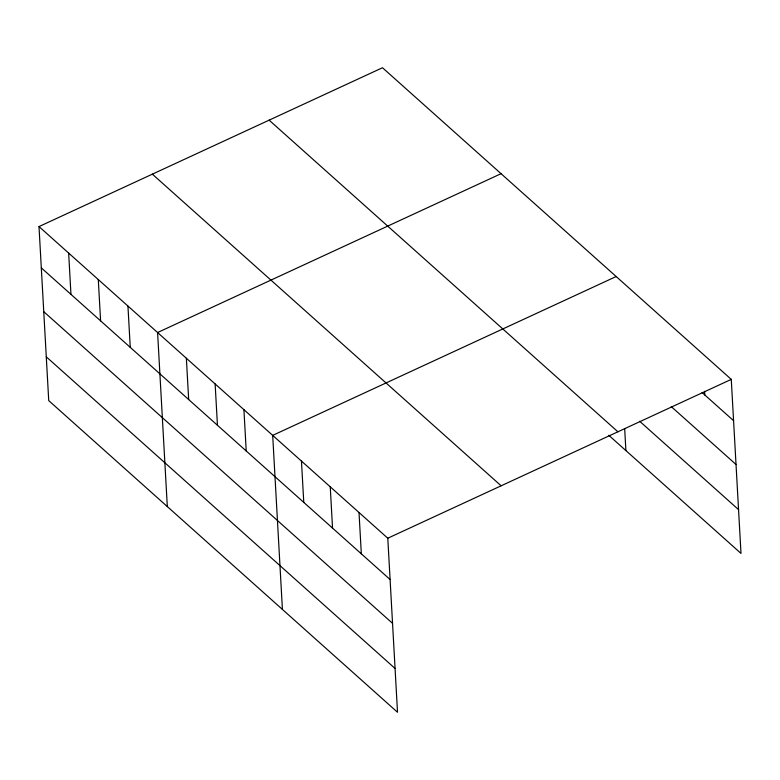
<?xml version="1.0" encoding="UTF-8"?>
<svg xmlns="http://www.w3.org/2000/svg" width="780" height="780" viewBox="0 0 780 780"><rect width="100%" height="100%" fill="white"/><g stroke="black" fill="none" stroke-linecap="round" stroke-linejoin="round"><path stroke-width="1.17" d="M39 226.58L387.787 538.219L397.517 712.267L48.73 400.627L39 226.58L382.483 67.733L731.269 379.373L741 553.42L608.819 435.318M501.072 173.686L157.589 332.534L167.32 506.581M616.171 276.529L272.688 435.377L282.418 609.424M387.787 538.219L731.269 379.373M702.107 392.564L733.58 420.683M671.288 406.643L736.027 464.49M639.639 421.239L738.553 509.623M269.129 120.149L617.916 431.798M152.344 174.155L501.14 485.803M41.311 267.881L390.098 579.53M43.758 311.688L392.545 623.337M46.283 356.821L395.07 668.47M704.603 391.326L704.808 394.973M624.673 428.678L625.901 450.577M359.014 512.509L361.325 553.819M330.242 486.798L332.543 528.109M301.46 461.087L303.771 502.398M243.916 409.666L246.226 450.976M215.134 383.955L217.445 425.266M186.361 358.244L188.672 399.555M127.939 306.043L130.25 347.353M98.29 279.552L100.601 320.863M68.65 253.061L70.96 294.372"/></g></svg>
